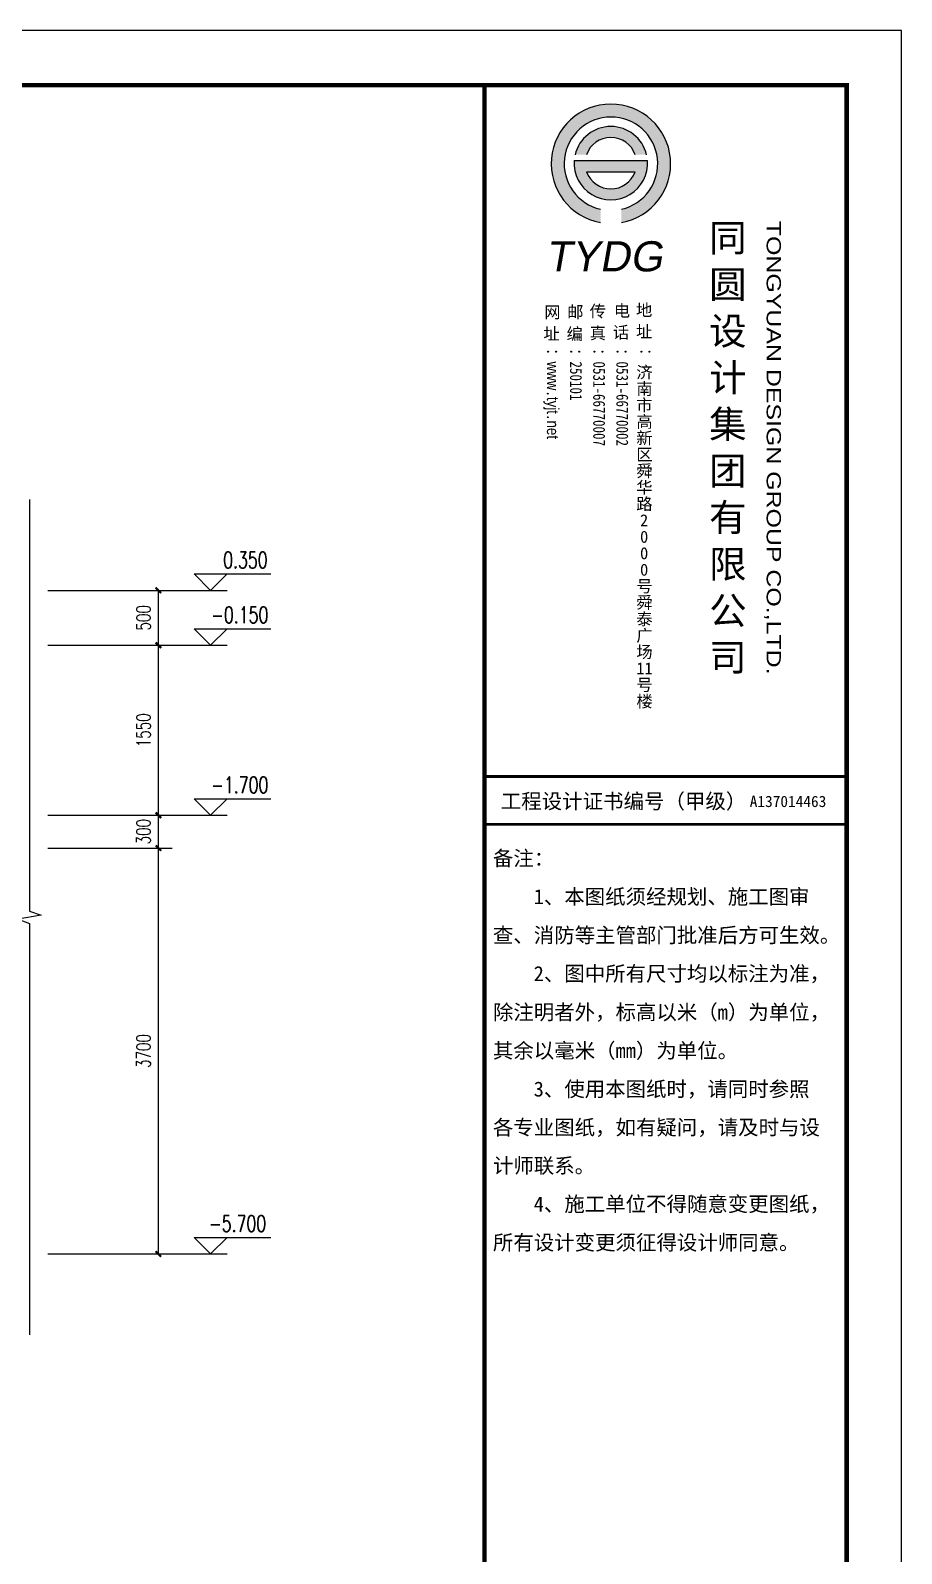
# Model space of a CAD drawing. Extents: x 37906 to 290206, y -18154 to 41246.
# Drawn here: x 156120 to 164056, y 27359 to 41246 of the extents above; entities that cross this region are included whole.
import ezdxf

# ---------------------------------------------------------------- set-up
doc = ezdxf.new("R2010")
doc.units = 0
doc.header["$LTSCALE"] = 1000
doc.header["$MEASUREMENT"] = 0
for name, color, linetype in [('AXIS', 3, 'Continuous'), ('DIM_SYMB', 3, 'Continuous'), ('ECA_TK', 7, 'Continuous'), ('PUB_DIM', 3, 'Continuous'), ('PUB_TEXT', 7, 'Continuous'), ('tk', 7, 'Continuous')]:
    doc.layers.add(name, color=color, linetype=linetype)
doc.styles.add('_TCH_DIM', font='SIMPLEX', dxfattribs={"bigfont": 'GBCBIG'})
doc.styles.add('_TCH_DIM_T3', font='SIMPLEX', dxfattribs={"width": 0.705882, "bigfont": 'GBCBIG'})
doc.styles.add('CCDI_T0G_01', font='arial.ttf', dxfattribs={"width": 0.9})
doc.styles.add('SUNTXT', font='', dxfattribs={"width": 0.8, "height": 3})
doc.styles.add('tyad', font='swissk.ttf', dxfattribs={"width": 0.9, "height": 2.5})
doc.styles.add('黑体', font='simhei.ttf', dxfattribs={"width": 0.8})
doc.styles.get('SUNTXT').set_extended_font_data('SimSun')
doc.dimstyles.new('_TCH_ARCH&&50', dxfattribs={"dimtxt": 127.5, "dimasz": 50, "dimexe": 125, "dimexo": 150, "dimgap": 61.25, "dimtad": 1, "dimdec": 0, "dimrnd": 5, "dimzin": 0, "dimdsep": 46, "dimtxsty": '_TCH_DIM_T3', "dimblk": 'ARCHTICK', "dimcen": 0.09, "dimclrt": 7, "dimazin": 2, "dimtfac": 1, "dimtdec": 0, "dimtix": 1, "dimtmove": 2, "dimatfit": 3, "dimfxl": 1, "dimtolj": 1, "dimtzin": 0, "dimarcsym": 0})

# ---------------------------------------------------------------- blocks, each defined once
blk = doc.blocks.new('10B_A1E图框')
h = blk.add_hatch(color=256)
h.paths.add_polyline_path([(786.16, 558.97), (786.16, 561.39, -8.823966), (789.97, 561.39), (789.97, 558.98, 11.333343)])
h.paths.add_polyline_path([(781.52, 571.34), (783.6, 571.34, -0.711417), (792.46, 571.34), (794.54, 571.34, 0.79114)], flags=17)
h.paths.add_polyline_path([(781.36, 570.26, 1.071858), (794.7, 570.26)], flags=17)
h.paths.add_polyline_path([(792.44, 568.2, -0.701619), (783.62, 568.2)], flags=16)
for p, q in [((765, 184), (765, 584)), ((765, 184), (765, 584)), ((765, 184), (765, 584)), ((781.36, 570.26), (794.7, 570.26)), ((783.62, 568.2), (792.44, 568.2))]:
    blk.add_line(p, q)
at = {"const_width": 0.5}
blk.add_lwpolyline([(831, 457.96), (765, 457.96)], dxfattribs=at)
blk.add_lwpolyline([(831, 457.96), (765, 457.96)], dxfattribs=at)
for centre, radius, start, end in [((788.05, 569.69), 10.88, 280.1324, 259.9627), ((788.05, 569.69), 8.52, 282.9926, 257.1302), ((788.03, 569.8), 6.69, 13.3022, 166.6978), ((788.03, 569.8), 4.69, 19.1426, 160.8574), ((788.03, 569.8), 6.69, 176.0272, 3.9728), ((788.03, 569.8), 4.69, 199.8915, 340.1085)]:
    blk.add_arc(centre, radius, start, end)
at = {"layer": 'ECA_TK'}
blk.add_lwpolyline([(0, 0), (841, 0), (841, 594), (0, 594)], close=True, dxfattribs=at)
at = {"layer": 'ECA_TK', "const_width": 0.8}
blk.add_lwpolyline([(831, 10), (831, 584), (18, 584), (18, 10)], close=True, dxfattribs=at)
at = {"layer": 'ECA_TK'}
for points, const_width in [([(765, 10), (765, 584)], 0.8), ([(765, 457.96), (831, 457.96)], 0.5), ([(765, 449.25), (831, 449.25)], 0.5)]:
    blk.add_lwpolyline(points, dxfattribs=dict(at, const_width=const_width))
for s, height, style, p in [('同', 5, '黑体', (805.94, 553.7)), ('圆', 5, '黑体', (805.94, 545.2)), ('地', 2.18, 'SUNTXT', (792.61, 541.93)), ('网', 2.18, 'SUNTXT', (775.88, 541.55)), ('邮', 2.18, 'SUNTXT', (780.08, 541.58)), ('传', 2.18, 'SUNTXT', (784.17, 541.71)), ('电', 2.18, 'SUNTXT', (788.57, 541.81)), ('设', 5, '黑体', (805.94, 536.7)), ('址', 2.18, 'SUNTXT', (775.74, 537.6)), ('编', 2.18, 'SUNTXT', (779.97, 537.57)), ('真', 2.18, 'SUNTXT', (784.17, 537.71)), ('话', 2.18, 'SUNTXT', (788.39, 537.86)), ('址', 2.18, 'SUNTXT', (792.62, 537.99)), ('计', 5, '黑体', (805.94, 528.2)), ('济', 2.18, 'SUNTXT', (792.67, 530.58)), ('南', 2.18, 'SUNTXT', (792.67, 527.58)), ('市', 2.18, 'SUNTXT', (792.67, 524.58)), ('集', 5, '黑体', (805.94, 519.7)), ('高', 2.18, 'SUNTXT', (792.67, 521.58)), ('新', 2.18, 'SUNTXT', (792.67, 518.58)), ('区', 2.18, 'SUNTXT', (792.67, 515.58)), ('团', 5, '黑体', (805.94, 511.2)), ('舜', 2.18, 'SUNTXT', (792.67, 512.58)), ('华', 2.18, 'SUNTXT', (792.67, 509.58)), ('路', 2.18, 'SUNTXT', (792.67, 506.58)), ('有', 5, '黑体', (805.94, 502.7)), ('2', 2.18, 'SUNTXT', (793.36, 503.58)), ('0', 2.18, 'SUNTXT', (793.36, 500.58)), ('0', 2.18, 'SUNTXT', (793.36, 497.58)), ('限', 5, '黑体', (805.94, 494.2)), ('0', 2.18, 'SUNTXT', (793.36, 494.58)), ('号', 2.18, 'SUNTXT', (792.67, 491.58)), ('舜', 2.18, 'SUNTXT', (792.67, 488.58)), ('公', 5, '黑体', (805.94, 485.7)), ('泰', 2.18, 'SUNTXT', (792.67, 485.58)), ('广', 2.18, 'SUNTXT', (792.67, 482.58)), ('场', 2.18, 'SUNTXT', (792.67, 479.58)), ('司', 5, '黑体', (805.94, 477.2)), ('11', 2.18, 'SUNTXT', (792.67, 476.58)), ('号', 2.18, 'SUNTXT', (792.67, 473.58)), ('楼', 2.18, 'SUNTXT', (792.69, 470.58))]:
    blk.add_text(s, height=height, dxfattribs=dict(style=style)).set_placement(p)
at = {"style": 'CCDI_T0G_01', "width": 1.25}
blk.add_text('TONGYUAN DESIGN GROUP CO.,LTD.', height=2.6, rotation=270, dxfattribs=at).set_placement((816.42, 559.28))
at = {"style": 'tyad', "oblique": 10}
blk.add_text('TYDG', height=5.5, dxfattribs=at).set_placement((776.12, 550.06))
at = {"char_height": 2.18, "width": 39.1789, "attachment_point": 1, "rotation": 270, "style": 'SUNTXT'}
for s, insert in [('：{\\fArial|b0|i0|c134|p32;www}.{\\fArial|b0|i0|c134|p32;tyjt}.{\\fArial|b0|i0|c134|p32;net\\fArial|b0|i0|c0|p32;}', (778.56, 536.02)), ('：250101', (782.78, 536.02)), ('：0531-66770007', (787, 536.02)), ('：0531-66770002', (791.22, 536.02)), ('：', (795.56, 536.02))]:
    blk.add_mtext(s, dxfattribs=dict(at, insert=insert))
at = {"layer": 'ECA_TK', "linetype": 'Continuous', "style": 'SUNTXT'}
for s, height, p in [('工程设计证书编号（甲级）', 2.7342, (767.97, 452.09)), ('A137014463', 2.051, (813.34, 452.39))]:
    blk.add_text(s, height=height, dxfattribs=at).set_placement(p)
at = {"layer": 'ECA_TK', "style": 'SUNTXT'}
for s, p in [('备注：', (766.54, 441.68)), ('    1、本图纸须经规划、施工图审', (766.54, 434.68)), ('查、消防等主管部门批准后方可生效。', (766.54, 427.66)), ('    2、图中所有尺寸均以标注为准，', (766.54, 420.65)), ('除注明者外，标高以米（m）为单位，', (766.54, 413.62)), ('其余以毫米（mm）为单位。', (766.54, 406.61)), ('    3、使用本图纸时，请同时参照', (766.54, 399.6)), ('各专业图纸，如有疑问，请及时与设', (766.54, 392.61)), ('计师联系。', (766.54, 385.63)), ('    4、施工单位不得随意变更图纸，', (766.54, 378.63)), ('所有设计变更须征得设计师同意。', (766.54, 371.62))]:
    blk.add_text(s, height=2.73, dxfattribs=at).set_placement(p)
blk = doc.blocks.new('_ArchTick')
at = {"color": 0, "linetype": 'ByBlock', "const_width": 0.4}
blk.add_lwpolyline([(-0.5, -0.5), (0.5, 0.5)], dxfattribs=at)
blk = doc.blocks.new('*D390')
at = {"layer": 'AXIS', "color": 0, "lineweight": -2}
for p, q in [((156277, 33791), (157410, 33791)), ((157285, 30091), (157285, 33791)), ((156277, 30091), (157410, 30091))]:
    blk.add_line(p, q, dxfattribs=at)
at = {"layer": 'Defpoints', "color": 0}
for p in [(156127, 33791), (157285, 33791), (156127, 30091)]:
    blk.add_point(p, dxfattribs=at)
at = {"layer": 'AXIS', "color": 0, "lineweight": -2, "xscale": 50, "yscale": 50, "zscale": 50}
for p, rotation in [((157285, 33791), 90), ((157285, 30091), 270)]:
    blk.add_blockref('_ArchTick', p, dxfattribs=dict(at, rotation=rotation))
at = {"layer": 'AXIS', "color": 7, "insert": (157148, 31941), "char_height": 127.5, "attachment_point": 5, "rotation": 90, "style": '_TCH_DIM_T3'}
blk.add_mtext('\\A1;3700', dxfattribs=at)
blk = doc.blocks.new('*D391')
at = {"layer": 'AXIS', "color": 0, "lineweight": -2}
for p, q in [((156277, 34091), (157410, 34091)), ((157285, 33791), (157285, 34091)), ((156277, 33791), (157410, 33791))]:
    blk.add_line(p, q, dxfattribs=at)
at = {"layer": 'Defpoints', "color": 0}
for p in [(156127, 34091), (157285, 34091), (156127, 33791)]:
    blk.add_point(p, dxfattribs=at)
at = {"layer": 'AXIS', "color": 0, "lineweight": -2, "xscale": 50, "yscale": 50, "zscale": 50}
for p, rotation in [((157285, 34091), 90), ((157285, 33791), 270)]:
    blk.add_blockref('_ArchTick', p, dxfattribs=dict(at, rotation=rotation))
at = {"layer": 'AXIS', "color": 7, "insert": (157148, 33941), "char_height": 127.5, "attachment_point": 5, "rotation": 90, "style": '_TCH_DIM_T3'}
blk.add_mtext('\\A1;300', dxfattribs=at)
blk = doc.blocks.new('*D392')
at = {"layer": 'AXIS', "color": 0, "lineweight": -2}
for p, q in [((156277, 35641), (157410, 35641)), ((157285, 34091), (157285, 35641)), ((156277, 34091), (157410, 34091))]:
    blk.add_line(p, q, dxfattribs=at)
at = {"layer": 'Defpoints', "color": 0}
for p in [(156127, 35641), (157285, 35641), (156127, 34091)]:
    blk.add_point(p, dxfattribs=at)
at = {"layer": 'AXIS', "color": 0, "lineweight": -2, "xscale": 50, "yscale": 50, "zscale": 50}
for p, rotation in [((157285, 35641), 90), ((157285, 34091), 270)]:
    blk.add_blockref('_ArchTick', p, dxfattribs=dict(at, rotation=rotation))
at = {"layer": 'AXIS', "color": 7, "insert": (157148, 34866), "char_height": 127.5, "attachment_point": 5, "rotation": 90, "style": '_TCH_DIM_T3'}
blk.add_mtext('\\A1;1550', dxfattribs=at)
blk = doc.blocks.new('*D393')
at = {"layer": 'AXIS', "color": 0, "lineweight": -2}
for p, q in [((156277, 36141), (157410, 36141)), ((157285, 35641), (157285, 36141)), ((156277, 35641), (157410, 35641))]:
    blk.add_line(p, q, dxfattribs=at)
at = {"layer": 'Defpoints', "color": 0}
for p in [(156127, 36141), (157285, 36141), (156127, 35641)]:
    blk.add_point(p, dxfattribs=at)
at = {"layer": 'AXIS', "color": 0, "lineweight": -2, "xscale": 50, "yscale": 50, "zscale": 50}
for p, rotation in [((157285, 36141), 90), ((157285, 35641), 270)]:
    blk.add_blockref('_ArchTick', p, dxfattribs=dict(at, rotation=rotation))
at = {"layer": 'AXIS', "color": 7, "insert": (157148, 35891), "char_height": 127.5, "attachment_point": 5, "rotation": 90, "style": '_TCH_DIM_T3'}
blk.add_mtext('\\A1;500', dxfattribs=at)

msp = doc.modelspace()

# ---------------------------------------------------------------- linework, layer by layer
at = {"layer": 'DIM_SYMB'}
msp.add_lwpolyline([(156111.9, 36968.5), (156111.9, 33217.2), (156216.9, 33179), (156006.9, 33142), (156111.9, 33104.7), (156111.9, 29353.4)], dxfattribs=at)
at = {"layer": 'PUB_DIM'}
for p, q in [((157760.3, 36140.9), (157610.3, 36290.9)), ((157610.3, 36290.9), (158310.3, 36290.9)), ((157760.3, 36140.9), (157910.3, 36290.9)), ((157410.3, 36140.9), (157910.3, 36140.9)), ((157760.3, 35640.9), (157610.3, 35790.9)), ((157610.3, 35790.9), (158310.3, 35790.9)), ((157760.3, 35640.9), (157910.3, 35790.9)), ((157410.3, 35640.9), (157910.3, 35640.9)), ((157760.3, 34090.9), (157610.3, 34240.9)), ((157610.3, 34240.9), (158310.3, 34240.9)), ((157760.3, 34090.9), (157910.3, 34240.9)), ((157410.3, 34090.9), (157910.3, 34090.9)), ((157760.3, 30090.9), (157610.3, 30240.9)), ((157610.3, 30240.9), (158310.3, 30240.9)), ((157760.3, 30090.9), (157910.3, 30240.9)), ((157410.3, 30090.9), (157910.3, 30090.9))]:
    msp.add_line(p, q, dxfattribs=at)

# ---------------------------------------------------------------- block references
at = {"layer": 'tk', "xscale": 50, "yscale": 50, "zscale": 50}
msp.add_blockref('10B_A1E图框', (122006.2, 11546.3), dxfattribs=at)

# ---------------------------------------------------------------- texts
at = {"layer": 'PUB_TEXT', "style": '_TCH_DIM', "width": 0.705882}
for s, p in [('0.350', (157875.3, 36343.4)), ('-0.150', (157765.3, 35843.4)), ('-1.700', (157765.3, 34293.4)), ('-5.700', (157745.3, 30293.4))]:
    msp.add_text(s, height=148.75, dxfattribs=at).set_placement(p)

# ---------------------------------------------------------------- dimensions: what is measured, and where the dimension line sits
at = {"layer": 'AXIS'}
for base, p1, p2, picture, middle in [((157285.3, 36140.9), (156127.4, 35640.9), (156127.4, 36140.9), '*D393', (157147.8, 35890.9)), ((157285.3, 35640.9), (156127.4, 34090.9), (156127.4, 35640.9), '*D392', (157147.8, 34865.9)), ((157285.3, 34090.9), (156127.4, 33790.9), (156127.4, 34090.9), '*D391', (157147.8, 33940.9)), ((157285.3, 33790.9), (156127.4, 30090.9), (156127.4, 33790.9), '*D390', (157147.8, 31940.9))]:
    dim = msp.add_linear_dim(base=base, p1=p1, p2=p2, angle=90, dimstyle='_TCH_ARCH&&50', override={"dimgap": 0}, dxfattribs=at)
    dim.commit()
    dim.dimension.update_dxf_attribs({"geometry": picture, "text_midpoint": middle, "dimtype": 161, "text_rotation": 90})

doc.saveas('drawing.dxf')
